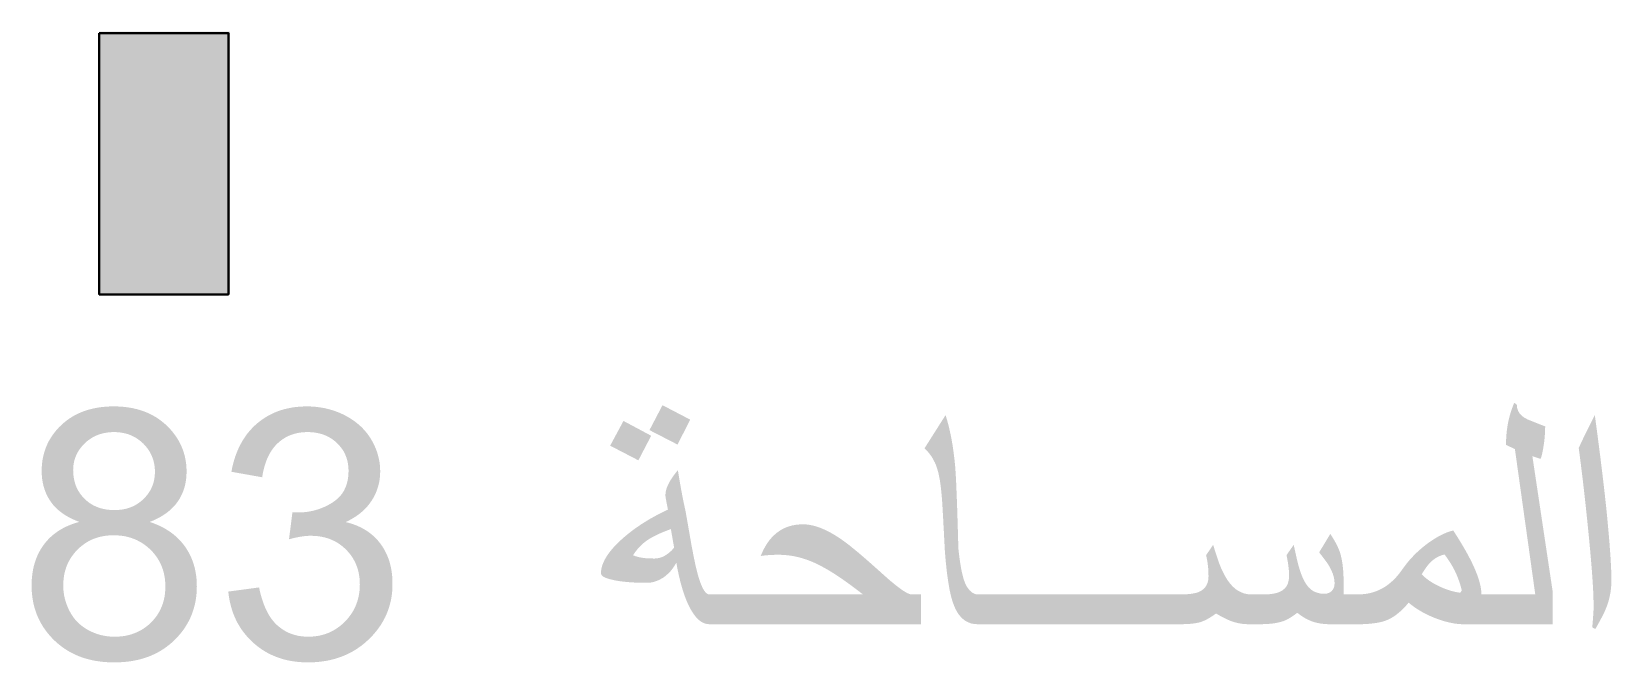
# Model space of a CAD drawing. Header units: metres. Extents: x -24.2 to 51.5, y -28.6 to 30.1.
# Drawn here: x 40.143 to 44.386, y 10.763 to 12.457 of the extents above; entities that cross this region are included whole.
import ezdxf

# ---------------------------------------------------------------- set-up
doc = ezdxf.new("R2010")
doc.units = ezdxf.units.M
for name, color, linetype in [('UF-RED', 1, 'Continuous'), ('UF-SOLID-BLACK', 250, 'Continuous'), ('UF-TEXT-PDF', 6, 'Continuous')]:
    doc.layers.add(name, color=color, linetype=linetype)

msp = doc.modelspace()

# ---------------------------------------------------------------- hatches: boundary and pattern name
at = {"layer": 'UF-SOLID-BLACK', "true_color": 0x000000}
h = msp.add_hatch(color=250, dxfattribs=at)
h.dxf.hatch_style = 1
h.paths.add_polyline_path([(40.3246, 11.7513), (40.3246, 12.457), (40.6755, 12.457), (40.6755, 11.7513)])
at = {"layer": 'UF-TEXT-PDF', "true_color": 0x000000}
for points in [[(44.2279, 10.8658), (44.0009, 10.8658), (44.0009, 10.9457), (44.1815, 10.9457), (44.1268, 11.336), (44.1029, 11.3474), (44.1031, 11.3578), (44.1035, 11.368), (44.1043, 11.378), (44.1054, 11.3877), (44.1067, 11.3973), (44.1084, 11.4066), (44.1104, 11.4158), (44.1127, 11.4248), (44.1153, 11.4338), (44.1182, 11.4427), (44.1214, 11.4516), (44.125, 11.4603), (44.1319, 11.4552), (44.1327, 11.4467), (44.1352, 11.439), (44.1393, 11.4319), (44.1451, 11.4256), (44.1526, 11.4201), (44.1617, 11.4153), (44.1709, 11.4116), (44.1802, 11.4079), (44.1895, 11.4042), (44.1988, 11.4006), (44.2081, 11.3969), (44.208, 11.3877), (44.2075, 11.3782), (44.2068, 11.3685), (44.2058, 11.3585), (44.2044, 11.3482), (44.2025, 11.3361), (44.2004, 11.3256), (44.1982, 11.3168), (44.1957, 11.3096), (44.1737, 11.317), (44.2279, 10.9559)], [(40.6712, 10.9535), (40.7539, 10.9646), (40.7564, 10.9531), (40.7592, 10.9422), (40.7623, 10.9319), (40.7656, 10.9221), (40.7692, 10.9128), (40.7731, 10.9041), (40.7773, 10.8959), (40.7818, 10.8883), (40.7865, 10.8812), (40.7915, 10.8747), (40.7968, 10.8687), (40.8024, 10.8633), (40.8094, 10.8574), (40.8166, 10.8521), (40.8242, 10.8474), (40.8321, 10.8434), (40.8403, 10.84), (40.8488, 10.8372), (40.8576, 10.835), (40.8667, 10.8335), (40.8761, 10.8326), (40.8857, 10.8322), (40.8953, 10.8325), (40.9047, 10.8334), (40.9138, 10.8348), (40.9226, 10.8367), (40.9312, 10.8393), (40.9396, 10.8423), (40.9476, 10.846), (40.9555, 10.8502), (40.9631, 10.855), (40.9704, 10.8603), (40.9775, 10.8662), (40.9843, 10.8726), (40.9907, 10.8795), (40.9966, 10.8866), (41.0019, 10.894), (41.0066, 10.9017), (41.0108, 10.9096), (41.0144, 10.9178), (41.0175, 10.9262), (41.02, 10.935), (41.022, 10.944), (41.0234, 10.9533), (41.0242, 10.9628), (41.0245, 10.9726), (41.0242, 10.9828), (41.0233, 10.9926), (41.0217, 11.0021), (41.0196, 11.0113), (41.0168, 11.0202), (41.0134, 11.0287), (41.0094, 11.0369), (41.0048, 11.0448), (40.9996, 11.0523), (40.9937, 11.0595), (40.9873, 11.0664), (40.9803, 11.0728), (40.9731, 11.0786), (40.9655, 11.0838), (40.9575, 11.0884), (40.9493, 11.0923), (40.9407, 11.0957), (40.9317, 11.0984), (40.9225, 11.1006), (40.9129, 11.1021), (40.9029, 11.103), (40.8926, 11.1033), (40.8845, 11.1031), (40.8757, 11.1023), (40.8663, 11.101), (40.8563, 11.0992), (40.8456, 11.0969), (40.8343, 11.0941), (40.8435, 11.1667), (40.8486, 11.1662), (40.8531, 11.1659), (40.8568, 11.1658), (40.8663, 11.166), (40.8757, 11.1667), (40.8848, 11.1678), (40.8938, 11.1694), (40.9026, 11.1714), (40.9113, 11.1739), (40.9198, 11.1769), (40.9281, 11.1803), (40.9362, 11.1841), (40.9441, 11.1884), (40.9519, 11.1931), (40.9592, 11.1984), (40.9659, 11.2041), (40.9718, 11.2102), (40.9771, 11.2169), (40.9816, 11.2241), (40.9854, 11.2318), (40.9886, 11.2399), (40.991, 11.2486), (40.9928, 11.2577), (40.9938, 11.2673), (40.9942, 11.2774), (40.9938, 11.2872), (40.9927, 11.2967), (40.9908, 11.3058), (40.9881, 11.3144), (40.9847, 11.3227), (40.9805, 11.3307), (40.9755, 11.3382), (40.9698, 11.3453), (40.9634, 11.3521), (40.9563, 11.3583), (40.9488, 11.3638), (40.9409, 11.3686), (40.9325, 11.3726), (40.9237, 11.3759), (40.9144, 11.3784), (40.9047, 11.3803), (40.8945, 11.3814), (40.8839, 11.3817), (40.8744, 11.3814), (40.8653, 11.3805), (40.8564, 11.379), (40.8479, 11.3769), (40.8397, 11.3742), (40.8318, 11.3708), (40.8242, 11.3669), (40.817, 11.3623), (40.8101, 11.3572), (40.8035, 11.3514), (40.7978, 11.3456), (40.7926, 11.3394), (40.7877, 11.3326), (40.7832, 11.3253), (40.779, 11.3176), (40.7753, 11.3093), (40.7719, 11.3005), (40.7689, 11.2913), (40.7663, 11.2815), (40.764, 11.2712), (40.7622, 11.2604), (40.6795, 11.2751), (40.6815, 11.2854), (40.6839, 11.2955), (40.6865, 11.3052), (40.6894, 11.3146), (40.6927, 11.3237), (40.6963, 11.3325), (40.7001, 11.3411), (40.7043, 11.3493), (40.7087, 11.3573), (40.7135, 11.3649), (40.7185, 11.3723), (40.7239, 11.3794), (40.7296, 11.3861), (40.7355, 11.3926), (40.7418, 11.3988), (40.7484, 11.4047), (40.7557, 11.4106), (40.7632, 11.4161), (40.7709, 11.4212), (40.7789, 11.4259), (40.7871, 11.4302), (40.7956, 11.4341), (40.8042, 11.4376), (40.8132, 11.4406), (40.8223, 11.4433), (40.8317, 11.4455), (40.8413, 11.4474), (40.8511, 11.4488), (40.8612, 11.4498), (40.8715, 11.4504), (40.8821, 11.4506), (40.892, 11.4505), (40.9018, 11.4499), (40.9115, 11.4489), (40.921, 11.4475), (40.9304, 11.4458), (40.9396, 11.4436), (40.9487, 11.4411), (40.9576, 11.4382), (40.9664, 11.4349), (40.9751, 11.4312), (40.9836, 11.4271), (40.9927, 11.4222), (41.0013, 11.4169), (41.0095, 11.4114), (41.0172, 11.4054), (41.0246, 11.3992), (41.0314, 11.3926), (41.0379, 11.3856), (41.0439, 11.3783), (41.0495, 11.3707), (41.0546, 11.3627), (41.0593, 11.3545), (41.0634, 11.3462), (41.0671, 11.3378), (41.0703, 11.3293), (41.073, 11.3207), (41.0752, 11.312), (41.077, 11.3032), (41.0782, 11.2942), (41.0789, 11.2852), (41.0792, 11.2761), (41.0789, 11.2665), (41.078, 11.2572), (41.0766, 11.248), (41.0745, 11.239), (41.0719, 11.2302), (41.0688, 11.2216), (41.065, 11.2131), (41.0607, 11.2049), (41.0557, 11.1969), (41.0508, 11.1899), (41.0455, 11.1832), (41.0396, 11.1768), (41.0334, 11.1706), (41.0267, 11.1648), (41.0195, 11.1593), (41.0119, 11.154), (41.0038, 11.1491), (40.9953, 11.1444), (40.9864, 11.1401), (40.9961, 11.1376), (41.0055, 11.1347), (41.0146, 11.1313), (41.0232, 11.1276), (41.0315, 11.1234), (41.0394, 11.1189), (41.047, 11.1139), (41.0542, 11.1085), (41.061, 11.1027), (41.0674, 11.0965), (41.0735, 11.0899), (41.0792, 11.0829), (41.0844, 11.0755), (41.0893, 11.0678), (41.0936, 11.0598), (41.0975, 11.0515), (41.101, 11.0429), (41.104, 11.034), (41.1065, 11.0248), (41.1086, 11.0153), (41.1102, 11.0055), (41.1113, 10.9954), (41.112, 10.9849), (41.1122, 10.9742), (41.112, 10.9645), (41.1115, 10.9549), (41.1105, 10.9456), (41.1091, 10.9363), (41.1073, 10.9273), (41.1051, 10.9184), (41.1025, 10.9097), (41.0995, 10.9011), (41.0962, 10.8927), (41.0924, 10.8845), (41.0882, 10.8764), (41.0837, 10.8685), (41.0787, 10.8608), (41.0733, 10.8533), (41.0676, 10.8459), (41.0614, 10.8386), (41.0549, 10.8316), (41.0479, 10.8247), (41.0411, 10.8184), (41.034, 10.8124), (41.0268, 10.8068), (41.0193, 10.8016), (41.0117, 10.7966), (41.0039, 10.792), (40.9959, 10.7878), (40.9877, 10.7839), (40.9794, 10.7803), (40.9708, 10.7771), (40.9621, 10.7742), (40.9531, 10.7717), (40.944, 10.7695), (40.9347, 10.7676), (40.9252, 10.7661), (40.9155, 10.7649), (40.9056, 10.764), (40.8955, 10.7635), (40.8853, 10.7633), (40.875, 10.7635), (40.8648, 10.7641), (40.8549, 10.765), (40.8452, 10.7663), (40.8357, 10.7679), (40.8264, 10.7699), (40.8174, 10.7723), (40.8085, 10.7751), (40.7998, 10.7782), (40.7914, 10.7817), (40.7831, 10.7855), (40.7751, 10.7897), (40.7673, 10.7943), (40.7596, 10.7993), (40.7522, 10.8046), (40.745, 10.8103), (40.738, 10.8163), (40.7309, 10.823), (40.7242, 10.83), (40.7178, 10.8373), (40.7119, 10.8447), (40.7063, 10.8525), (40.7012, 10.8604), (40.6964, 10.8686), (40.692, 10.8771), (40.6881, 10.8858), (40.6845, 10.8947), (40.6813, 10.9039), (40.6785, 10.9134), (40.6761, 10.923), (40.674, 10.933), (40.6724, 10.9431)], [(41.9118, 11.4151), (41.8778, 11.3482), (41.8024, 11.387), (41.8374, 11.4539)], [(42.7483, 10.8658), (42.684, 10.8658), (42.6753, 10.8663), (42.6671, 10.8678), (42.6595, 10.8704), (42.6523, 10.874), (42.6457, 10.8787), (42.6395, 10.8843), (42.6339, 10.891), (42.6299, 10.8969), (42.6261, 10.9034), (42.6226, 10.9106), (42.6194, 10.9185), (42.6163, 10.927), (42.6136, 10.9362), (42.6111, 10.9461), (42.6088, 10.9567), (42.6073, 10.9648), (42.6059, 10.9732), (42.6045, 10.982), (42.6032, 10.9911), (42.6019, 11.0005), (42.6007, 11.0102), (42.5996, 11.0203), (42.5985, 11.0308), (42.5975, 11.0415), (42.5966, 11.0526), (42.5957, 11.0641), (42.5952, 11.0735), (42.5947, 11.083), (42.5942, 11.0926), (42.5937, 11.1022), (42.5932, 11.1118), (42.5927, 11.1215), (42.5921, 11.1312), (42.5916, 11.141), (42.5911, 11.1508), (42.5905, 11.1606), (42.59, 11.1706), (42.5893, 11.1824), (42.5886, 11.1935), (42.5878, 11.204), (42.587, 11.2139), (42.5861, 11.2231), (42.5852, 11.2317), (42.5842, 11.2396), (42.5832, 11.2468), (42.5822, 11.2534), (42.5801, 11.2643), (42.5778, 11.2743), (42.5752, 11.2836), (42.5723, 11.292), (42.5691, 11.2995), (42.5647, 11.3081), (42.5598, 11.3163), (42.5542, 11.324), (42.5479, 11.3313), (42.5411, 11.3381), (42.5976, 11.4272), (42.6001, 11.4192), (42.6025, 11.411), (42.6048, 11.4026), (42.607, 11.394), (42.609, 11.3851), (42.611, 11.376), (42.6129, 11.3667), (42.6146, 11.3572), (42.6163, 11.3475), (42.6178, 11.3375), (42.6192, 11.3274), (42.6205, 11.317), (42.6218, 11.3063), (42.6229, 11.2955), (42.6233, 11.2911), (42.6237, 11.2862), (42.6241, 11.2808), (42.6245, 11.2749), (42.6249, 11.2686), (42.6253, 11.2617), (42.6257, 11.2544), (42.6261, 11.2465), (42.6265, 11.2382), (42.6268, 11.2293), (42.6272, 11.22), (42.6276, 11.2102), (42.628, 11.1999), (42.6284, 11.1891), (42.6288, 11.1778), (42.6292, 11.166), (42.6296, 11.1537), (42.63, 11.1409), (42.6304, 11.1277), (42.6308, 11.1139), (42.6312, 11.0996), (42.6316, 11.0849), (42.632, 11.0697), (42.6336, 11.0553), (42.6353, 11.0419), (42.6371, 11.0295), (42.639, 11.018), (42.6411, 11.0075), (42.6433, 10.998), (42.6455, 10.9895), (42.648, 10.9819), (42.6505, 10.9753), (42.6532, 10.9697), (42.6559, 10.965), (42.6625, 10.9566), (42.6694, 10.9506), (42.6765, 10.9469), (42.684, 10.9457), (42.7483, 10.9457)], [(44.386, 10.9825), (44.3858, 10.9733), (44.3851, 10.9643), (44.3841, 10.9552), (44.3826, 10.9463), (44.3808, 10.9374), (44.3785, 10.9286), (44.3758, 10.9199), (44.3726, 10.9113), (44.3703, 10.9056), (44.3674, 10.899), (44.3638, 10.8916), (44.3595, 10.8832), (44.3546, 10.874), (44.349, 10.8639), (44.3428, 10.8529), (44.3345, 10.8575), (44.3352, 10.8644), (44.3358, 10.8719), (44.3364, 10.8798), (44.337, 10.8883), (44.3377, 10.8986), (44.3381, 10.9064), (44.3382, 10.9117), (44.3381, 10.9187), (44.338, 10.9261), (44.3378, 10.9339), (44.3376, 10.942), (44.3372, 10.9506), (44.3368, 10.9595), (44.3363, 10.9689), (44.3357, 10.9786), (44.335, 10.9887), (44.3343, 10.9992), (44.3335, 11.0101), (44.3326, 11.0213), (44.3316, 11.033), (44.3306, 11.045), (44.3297, 11.0545), (44.3289, 11.0641), (44.328, 11.0738), (44.3271, 11.0834), (44.3262, 11.0932), (44.3252, 11.1029), (44.3243, 11.1127), (44.3233, 11.1226), (44.3223, 11.1325), (44.3213, 11.1425), (44.3202, 11.1525), (44.3192, 11.1625), (44.3181, 11.1726), (44.317, 11.1828), (44.3159, 11.193), (44.3148, 11.2032), (44.3136, 11.2135), (44.3125, 11.2238), (44.3114, 11.2332), (44.3103, 11.2427), (44.3092, 11.2522), (44.308, 11.2617), (44.3069, 11.2712), (44.3057, 11.2808), (44.3045, 11.2904), (44.3033, 11.3001), (44.302, 11.3098), (44.3008, 11.3195), (44.2995, 11.3292), (44.2982, 11.339), (44.302, 11.3473), (44.306, 11.3558), (44.3101, 11.3645), (44.3145, 11.3736), (44.3191, 11.3829), (44.3238, 11.3922), (44.3283, 11.4013), (44.3328, 11.4101), (44.3371, 11.4188), (44.3414, 11.4272), (44.3424, 11.4201), (44.3434, 11.4126), (44.3445, 11.4047), (44.3456, 11.3965), (44.3467, 11.388), (44.3479, 11.3791), (44.3491, 11.3699), (44.3503, 11.3604), (44.3516, 11.3505), (44.3529, 11.3402), (44.3543, 11.3296), (44.3557, 11.3187), (44.3571, 11.3074), (44.3585, 11.2958), (44.36, 11.2839), (44.3613, 11.2732), (44.3626, 11.2627), (44.3638, 11.2523), (44.365, 11.2421), (44.3662, 11.2319), (44.3673, 11.2219), (44.3685, 11.212), (44.3695, 11.2022), (44.3706, 11.1926), (44.3716, 11.1831), (44.3726, 11.1737), (44.3735, 11.1644), (44.3744, 11.1552), (44.3753, 11.1462), (44.3761, 11.1373), (44.3769, 11.1285), (44.3777, 11.1199), (44.3788, 11.1071), (44.3799, 11.0948), (44.3809, 11.0829), (44.3817, 11.0715), (44.3825, 11.0606), (44.3833, 11.0501), (44.3839, 11.04), (44.3844, 11.0304), (44.3849, 11.0213), (44.3853, 11.0126), (44.3856, 11.0044), (44.3858, 10.9967), (44.3859, 10.9893)], [(41.807, 11.3719), (41.7726, 11.3059), (41.6968, 11.3452), (41.7326, 11.4116)], [(42.5321, 10.8658), (42.0015, 10.8658), (42.0015, 10.9457), (42.3759, 10.9457), (42.3667, 10.9529), (42.3578, 10.9597), (42.3491, 10.9661), (42.3408, 10.9723), (42.3327, 10.9781), (42.325, 10.9837), (42.3175, 10.9888), (42.3104, 10.9937), (42.3035, 10.9983), (42.2969, 11.0025), (42.2881, 11.008), (42.2795, 11.0131), (42.271, 11.0179), (42.2627, 11.0223), (42.2546, 11.0264), (42.2467, 11.0302), (42.2389, 11.0336), (42.2313, 11.0367), (42.2239, 11.0394), (42.2145, 11.0424), (42.2052, 11.0451), (42.1958, 11.0473), (42.1864, 11.0491), (42.177, 11.0505), (42.1675, 11.0515), (42.158, 11.0521), (42.1485, 11.0523), (42.1391, 11.0522), (42.1297, 11.0518), (42.1202, 11.0512), (42.1107, 11.0503), (42.1012, 11.0491), (42.1052, 11.0586), (42.1095, 11.0675), (42.1141, 11.0759), (42.1191, 11.0838), (42.1244, 11.0911), (42.1301, 11.0978), (42.1361, 11.1041), (42.1433, 11.1104), (42.1508, 11.1159), (42.1588, 11.1207), (42.1671, 11.1248), (42.1759, 11.1282), (42.1851, 11.1308), (42.1947, 11.1326), (42.2047, 11.1337), (42.2151, 11.1341), (42.2224, 11.1338), (42.23, 11.133), (42.2377, 11.1316), (42.2456, 11.1297), (42.2537, 11.1273), (42.262, 11.1243), (42.2705, 11.1207), (42.2792, 11.1166), (42.2882, 11.112), (42.2973, 11.1068), (42.3066, 11.101), (42.3161, 11.0948), (42.3259, 11.0879), (42.3306, 11.0844), (42.3357, 11.0805), (42.3413, 11.0761), (42.3472, 11.0713), (42.3536, 11.0661), (42.3604, 11.0605), (42.3676, 11.0545), (42.3751, 11.048), (42.3831, 11.0411), (42.3915, 11.0338), (42.4003, 11.026), (42.4096, 11.0178), (42.4192, 11.0092), (42.4292, 11.0002), (42.44, 10.9906), (42.45, 10.9819), (42.4594, 10.9742), (42.468, 10.9673), (42.4759, 10.9614), (42.483, 10.9564), (42.4895, 10.9524), (42.4952, 10.9492), (42.5003, 10.947), (42.5046, 10.9457), (42.5321, 10.9457)], [(43.6668, 10.8658), (43.6315, 10.8658), (43.6219, 10.866), (43.6128, 10.8667), (43.6041, 10.8678), (43.5959, 10.8694), (43.5882, 10.8714), (43.5809, 10.8738), (43.5726, 10.8773), (43.5646, 10.8813), (43.5569, 10.8859), (43.5495, 10.891), (43.5423, 10.8966), (43.5339, 10.8902), (43.5259, 10.8848), (43.5184, 10.8803), (43.5113, 10.8767), (43.5047, 10.8741), (43.4976, 10.8719), (43.4898, 10.87), (43.4814, 10.8685), (43.4722, 10.8673), (43.4623, 10.8665), (43.4517, 10.866), (43.4403, 10.8658), (43.4105, 10.8658), (43.4009, 10.8662), (43.3914, 10.8673), (43.3818, 10.8691), (43.3722, 10.8717), (43.3627, 10.875), (43.3561, 10.8777), (43.349, 10.881), (43.3413, 10.885), (43.333, 10.8895), (43.3241, 10.8947), (43.3154, 10.8885), (43.307, 10.8832), (43.299, 10.8786), (43.2912, 10.8749), (43.2837, 10.872), (43.2779, 10.8703), (43.2713, 10.869), (43.2637, 10.8678), (43.2552, 10.8669), (43.2457, 10.8663), (43.2353, 10.8659), (43.2239, 10.8658), (43.1353, 10.8658), (43.1353, 10.9457), (43.2239, 10.9457), (43.2358, 10.9459), (43.2464, 10.9464), (43.2559, 10.9473), (43.2642, 10.9486), (43.2713, 10.9502), (43.2772, 10.9522), (43.2854, 10.9563), (43.292, 10.9616), (43.2972, 10.9681), (43.3009, 10.9757), (43.3031, 10.9846), (43.3039, 10.9946), (43.3037, 11.0035), (43.3033, 11.0124), (43.3025, 11.0213), (43.3017, 11.0282), (43.3006, 11.0355), (43.2991, 11.0432), (43.2975, 11.0513), (43.3163, 11.079), (43.3199, 11.0673), (43.3233, 11.0566), (43.3265, 11.0468), (43.3295, 11.038), (43.3323, 11.0301), (43.335, 11.0232), (43.3374, 11.0172), (43.3417, 11.0079), (43.346, 10.9993), (43.3505, 10.9914), (43.3551, 10.9841), (43.3598, 10.9776), (43.3647, 10.9717), (43.3696, 10.9665), (43.3769, 10.9601), (43.3846, 10.955), (43.3928, 10.9509), (43.4014, 10.948), (43.4105, 10.9463), (43.4201, 10.9457), (43.4509, 10.9457), (43.4619, 10.946), (43.4719, 10.9469), (43.4809, 10.9484), (43.4889, 10.9504), (43.4959, 10.9531), (43.5019, 10.9563), (43.5085, 10.9617), (43.5137, 10.9682), (43.5173, 10.9759), (43.5195, 10.9847), (43.5203, 10.9946), (43.5201, 11.004), (43.5195, 11.0132), (43.5184, 11.0223), (43.5171, 11.0314), (43.5154, 11.0411), (43.5134, 11.0513), (43.5327, 11.079), (43.5423, 11.0358), (43.5455, 11.0235), (43.5489, 11.0122), (43.5524, 11.0019), (43.5561, 10.9926), (43.56, 10.9842), (43.564, 10.9769), (43.5683, 10.9705), (43.5727, 10.965), (43.5793, 10.9587), (43.5869, 10.9539), (43.5954, 10.9504), (43.6047, 10.9483), (43.6149, 10.9476), (43.6227, 10.9484), (43.6293, 10.9509), (43.6349, 10.9551), (43.6391, 10.9607), (43.6416, 10.9672), (43.6425, 10.9747), (43.642, 10.9833), (43.6404, 10.9921), (43.6378, 11.0011), (43.6341, 11.0102), (43.6294, 11.0195), (43.6237, 11.0289), (43.621, 11.0325), (43.6164, 11.0387), (43.6098, 11.0474), (43.6011, 11.0588), (43.631, 11.1084), (43.6369, 11.0991), (43.6422, 11.0902), (43.6469, 11.0818), (43.6508, 11.0739), (43.6541, 11.0663), (43.6567, 11.0592), (43.6589, 11.052), (43.6607, 11.0443), (43.6623, 11.0361), (43.6637, 11.0274), (43.6648, 11.0181), (43.6657, 11.0084), (43.6663, 10.9981), (43.6667, 10.9873), (43.6668, 10.9761)], [(42.8624, 10.8658), (42.7126, 10.8658), (42.7126, 10.9457), (42.8624, 10.9457)], [(42.9847, 10.8658), (42.8349, 10.8658), (42.8349, 10.9457), (42.9847, 10.9457)], [(43.0976, 10.8658), (42.9478, 10.8658), (42.9478, 10.9457), (43.0976, 10.9457)], [(43.1635, 10.8658), (43.0137, 10.8658), (43.0137, 10.9457), (43.1635, 10.9457)]]:
    msp.add_hatch(color=250, dxfattribs=at).paths.add_polyline_path(points)
h = msp.add_hatch(color=250, dxfattribs=at)
h.paths.add_polyline_path([(40.2711, 11.1405), (40.2611, 11.1444), (40.2516, 11.1487), (40.2426, 11.1532), (40.2342, 11.1581), (40.2263, 11.1633), (40.2189, 11.1688), (40.2121, 11.1747), (40.2058, 11.1808), (40.2, 11.1873), (40.1948, 11.1941), (40.1896, 11.202), (40.185, 11.2103), (40.181, 11.2189), (40.1777, 11.2278), (40.1749, 11.2371), (40.1728, 11.2467), (40.1712, 11.2566), (40.1703, 11.2669), (40.17, 11.2775), (40.1702, 11.2872), (40.1709, 11.2966), (40.1721, 11.3059), (40.1738, 11.3149), (40.1759, 11.3238), (40.1785, 11.3324), (40.1815, 11.3408), (40.185, 11.349), (40.189, 11.357), (40.1935, 11.3648), (40.1984, 11.3724), (40.2038, 11.3798), (40.2097, 11.387), (40.216, 11.394), (40.2228, 11.4007), (40.2296, 11.4068), (40.2366, 11.4124), (40.2439, 11.4177), (40.2514, 11.4226), (40.2593, 11.427), (40.2674, 11.4311), (40.2757, 11.4348), (40.2844, 11.4382), (40.2933, 11.4411), (40.3025, 11.4436), (40.312, 11.4458), (40.3217, 11.4475), (40.3317, 11.4489), (40.342, 11.4499), (40.3526, 11.4505), (40.3634, 11.4506), (40.3743, 11.4505), (40.3849, 11.4499), (40.3953, 11.4489), (40.4054, 11.4475), (40.4152, 11.4457), (40.4247, 11.4435), (40.434, 11.4409), (40.443, 11.4379), (40.4518, 11.4345), (40.4602, 11.4307), (40.4684, 11.4265), (40.4764, 11.4219), (40.484, 11.4169), (40.4914, 11.4115), (40.4985, 11.4058), (40.5054, 11.3996), (40.5123, 11.3927), (40.5188, 11.3856), (40.5247, 11.3782), (40.5302, 11.3707), (40.5353, 11.3631), (40.5398, 11.3552), (40.5439, 11.3471), (40.5474, 11.3388), (40.5505, 11.3303), (40.5532, 11.3216), (40.5553, 11.3127), (40.557, 11.3036), (40.5582, 11.2944), (40.5589, 11.2849), (40.5591, 11.2752), (40.5588, 11.265), (40.5579, 11.255), (40.5564, 11.2454), (40.5543, 11.2361), (40.5516, 11.227), (40.5482, 11.2183), (40.5443, 11.2099), (40.5397, 11.2017), (40.5346, 11.1939), (40.5294, 11.1871), (40.5237, 11.1807), (40.5175, 11.1746), (40.5108, 11.1688), (40.5036, 11.1633), (40.4959, 11.1581), (40.4877, 11.1532), (40.4789, 11.1487), (40.4697, 11.1444), (40.4599, 11.1405), (40.47, 11.137), (40.4798, 11.1331), (40.4891, 11.1289), (40.498, 11.1243), (40.5064, 11.1193), (40.5145, 11.1141), (40.5222, 11.1085), (40.5294, 11.1025), (40.5363, 11.0962), (40.5427, 11.0895), (40.5487, 11.0825), (40.5543, 11.0752), (40.5595, 11.0676), (40.5642, 11.0597), (40.5685, 11.0516), (40.5723, 11.0432), (40.5757, 11.0346), (40.5786, 11.0258), (40.5811, 11.0167), (40.5831, 11.0073), (40.5847, 10.9978), (40.5858, 10.9879), (40.5865, 10.9779), (40.5867, 10.9676), (40.5865, 10.9575), (40.5859, 10.9476), (40.5848, 10.9379), (40.5833, 10.9284), (40.5814, 10.9191), (40.5791, 10.91), (40.5763, 10.901), (40.5732, 10.8923), (40.5696, 10.8837), (40.5656, 10.8754), (40.5611, 10.8672), (40.5563, 10.8592), (40.551, 10.8514), (40.5453, 10.8439), (40.5391, 10.8364), (40.5326, 10.8292), (40.5256, 10.8222), (40.5191, 10.8162), (40.5123, 10.8105), (40.5053, 10.8051), (40.4982, 10.8), (40.4908, 10.7953), (40.4832, 10.7909), (40.4753, 10.7868), (40.4673, 10.7831), (40.4591, 10.7796), (40.4506, 10.7765), (40.4419, 10.7738), (40.433, 10.7713), (40.4239, 10.7692), (40.4146, 10.7674), (40.4051, 10.7659), (40.3953, 10.7648), (40.3854, 10.764), (40.3752, 10.7635), (40.3648, 10.7633), (40.3544, 10.7635), (40.3442, 10.764), (40.3343, 10.7648), (40.3245, 10.766), (40.315, 10.7674), (40.3057, 10.7692), (40.2966, 10.7714), (40.2877, 10.7738), (40.279, 10.7766), (40.2705, 10.7797), (40.2623, 10.7831), (40.2543, 10.7869), (40.2464, 10.791), (40.2388, 10.7954), (40.2314, 10.8002), (40.2243, 10.8053), (40.2173, 10.8107), (40.2105, 10.8164), (40.204, 10.8224), (40.197, 10.8295), (40.1905, 10.8368), (40.1843, 10.8442), (40.1786, 10.8519), (40.1733, 10.8597), (40.1685, 10.8678), (40.164, 10.8761), (40.16, 10.8845), (40.1564, 10.8932), (40.1533, 10.9021), (40.1505, 10.9112), (40.1482, 10.9204), (40.1463, 10.9299), (40.1448, 10.9396), (40.1437, 10.9495), (40.1431, 10.9596), (40.1429, 10.9699), (40.1431, 10.9807), (40.1438, 10.9912), (40.145, 11.0014), (40.1466, 11.0114), (40.1487, 11.021), (40.1512, 11.0303), (40.1542, 11.0393), (40.1577, 11.0481), (40.1616, 11.0565), (40.166, 11.0647), (40.1709, 11.0725), (40.1762, 11.08), (40.1819, 11.0872), (40.1881, 11.0941), (40.1946, 11.1005), (40.2015, 11.1065), (40.2089, 11.1121), (40.2166, 11.1174), (40.2247, 11.1222), (40.2332, 11.1267), (40.2421, 11.1307), (40.2513, 11.1344), (40.261, 11.1377)])
h.paths.add_polyline_path([(40.2545, 11.2797), (40.2549, 11.2694), (40.2561, 11.2595), (40.258, 11.2501), (40.2606, 11.241), (40.264, 11.2324), (40.2682, 11.2242), (40.2732, 11.2165), (40.2789, 11.2092), (40.2853, 11.2023), (40.2924, 11.196), (40.2999, 11.1904), (40.3079, 11.1856), (40.3163, 11.1815), (40.3252, 11.1782), (40.3345, 11.1756), (40.3443, 11.1737), (40.3546, 11.1726), (40.3653, 11.1722), (40.3757, 11.1726), (40.3856, 11.1737), (40.3952, 11.1755), (40.4043, 11.1781), (40.413, 11.1814), (40.4213, 11.1855), (40.4292, 11.1903), (40.4366, 11.1958), (40.4436, 11.2021), (40.45, 11.2089), (40.4557, 11.216), (40.4606, 11.2234), (40.4647, 11.2312), (40.4681, 11.2394), (40.4708, 11.2478), (40.4726, 11.2566), (40.4738, 11.2657), (40.4741, 11.2752), (40.4738, 11.285), (40.4726, 11.2945), (40.4706, 11.3036), (40.4679, 11.3124), (40.4644, 11.3208), (40.4602, 11.3289), (40.4551, 11.3366), (40.4493, 11.344), (40.4427, 11.351), (40.4355, 11.3574), (40.4279, 11.3631), (40.42, 11.3681), (40.4117, 11.3722), (40.403, 11.3757), (40.3939, 11.3783), (40.3844, 11.3802), (40.3746, 11.3814), (40.3643, 11.3817), (40.354, 11.3814), (40.3441, 11.3802), (40.3346, 11.3784), (40.3255, 11.3758), (40.3167, 11.3725), (40.3084, 11.3684), (40.3005, 11.3635), (40.2929, 11.358), (40.2858, 11.3517), (40.2792, 11.3448), (40.2734, 11.3377), (40.2684, 11.3303), (40.2642, 11.3226), (40.2607, 11.3146), (40.258, 11.3063), (40.2561, 11.2978), (40.2549, 11.2889)])
h.paths.add_polyline_path([(40.2279, 10.9699), (40.2282, 10.9611), (40.2289, 10.9523), (40.2302, 10.9437), (40.2321, 10.9351), (40.2344, 10.9266), (40.2373, 10.9182), (40.2407, 10.9098), (40.2447, 10.9015), (40.2491, 10.8935), (40.2541, 10.8859), (40.2595, 10.8788), (40.2655, 10.8722), (40.272, 10.8661), (40.279, 10.8604), (40.2865, 10.8551), (40.2945, 10.8504), (40.3029, 10.8461), (40.3114, 10.8424), (40.32, 10.8393), (40.3288, 10.8368), (40.3378, 10.8348), (40.347, 10.8334), (40.3563, 10.8325), (40.3657, 10.8322), (40.3755, 10.8325), (40.3849, 10.8333), (40.3941, 10.8346), (40.4029, 10.8365), (40.4115, 10.8389), (40.4198, 10.8418), (40.4278, 10.8452), (40.4356, 10.8492), (40.443, 10.8537), (40.4501, 10.8587), (40.457, 10.8642), (40.4636, 10.8703), (40.4697, 10.8768), (40.4754, 10.8836), (40.4805, 10.8906), (40.485, 10.898), (40.489, 10.9056), (40.4925, 10.9135), (40.4955, 10.9218), (40.4979, 10.9302), (40.4998, 10.939), (40.5011, 10.9481), (40.5019, 10.9575), (40.5022, 10.9671), (40.5019, 10.9769), (40.5011, 10.9864), (40.4997, 10.9956), (40.4978, 11.0046), (40.4953, 11.0132), (40.4922, 11.0216), (40.4886, 11.0296), (40.4845, 11.0374), (40.4798, 11.0449), (40.4746, 11.0521), (40.4688, 11.0591), (40.4624, 11.0657), (40.4557, 11.0719), (40.4486, 11.0776), (40.4413, 11.0828), (40.4337, 11.0874), (40.4258, 11.0914), (40.4177, 11.0949), (40.4093, 11.0979), (40.4006, 11.1004), (40.3916, 11.1023), (40.3823, 11.1036), (40.3728, 11.1044), (40.363, 11.1047), (40.3525, 11.1044), (40.3424, 11.1034), (40.3326, 11.1018), (40.3232, 11.0996), (40.314, 11.0967), (40.3053, 11.0932), (40.2968, 11.0891), (40.2887, 11.0843), (40.2809, 11.0789), (40.2734, 11.0728), (40.2663, 11.0662), (40.2596, 11.059), (40.2536, 11.0515), (40.2482, 11.0437), (40.2434, 11.0356), (40.2393, 11.0272), (40.2358, 11.0184), (40.233, 11.0093), (40.2307, 10.9999), (40.2292, 10.9902), (40.2282, 10.9802)])
h = msp.add_hatch(color=250, dxfattribs=at)
h.paths.add_polyline_path([(42.029, 10.8658), (41.9633, 10.8658), (41.9567, 10.8664), (41.9503, 10.868), (41.9441, 10.8709), (41.938, 10.8748), (41.9321, 10.8799), (41.9264, 10.8861), (41.9208, 10.8935), (41.9153, 10.902), (41.91, 10.9116), (41.9049, 10.9223), (41.9018, 10.9295), (41.8988, 10.9371), (41.8959, 10.945), (41.8932, 10.9532), (41.8905, 10.9617), (41.8879, 10.9707), (41.8854, 10.9799), (41.8831, 10.9895), (41.8808, 10.9994), (41.8786, 11.0097), (41.8765, 11.0203), (41.8746, 11.0312), (41.8698, 11.0229), (41.8646, 11.0153), (41.859, 11.0083), (41.8529, 11.002), (41.8465, 10.9963), (41.8397, 10.9912), (41.8311, 10.9861), (41.8224, 10.9821), (41.8135, 10.9793), (41.8044, 10.9775), (41.7951, 10.977), (41.7836, 10.9771), (41.7725, 10.9773), (41.7618, 10.9778), (41.7516, 10.9784), (41.7419, 10.9792), (41.7325, 10.9801), (41.7236, 10.9813), (41.7151, 10.9826), (41.7071, 10.9841), (41.6945, 10.9871), (41.6846, 10.9904), (41.6776, 10.994), (41.6734, 10.998), (41.672, 11.0022), (41.6724, 11.0095), (41.6737, 11.0169), (41.6758, 11.0244), (41.6788, 11.0321), (41.6826, 11.0399), (41.6873, 11.0479), (41.6928, 11.056), (41.6992, 11.0642), (41.7064, 11.0726), (41.7145, 11.0811), (41.7234, 11.0898), (41.73, 11.0957), (41.7367, 11.1016), (41.7436, 11.1073), (41.7508, 11.113), (41.7581, 11.1186), (41.7656, 11.1241), (41.7734, 11.1294), (41.7813, 11.1347), (41.7895, 11.1399), (41.7978, 11.145), (41.8063, 11.15), (41.8151, 11.1549), (41.824, 11.1597), (41.8332, 11.1645), (41.8425, 11.1691), (41.8521, 11.1736), (41.8512, 11.1774), (41.8499, 11.1838), (41.8482, 11.1929), (41.8465, 11.202), (41.8455, 11.2084), (41.8452, 11.2122), (41.8458, 11.2202), (41.8478, 11.2287), (41.8511, 11.2377), (41.8557, 11.2471), (41.8605, 11.255), (41.8659, 11.263), (41.8719, 11.2711), (41.8787, 11.2793), (41.8803, 11.2698), (41.8818, 11.2605), (41.8834, 11.2513), (41.8849, 11.2421), (41.8865, 11.2331), (41.8881, 11.2241), (41.8898, 11.2152), (41.8915, 11.2062), (41.8934, 11.197), (41.8953, 11.1878), (41.8973, 11.1785), (41.8994, 11.169), (41.9132, 11.09), (41.9154, 11.0773), (41.9177, 11.0653), (41.9199, 11.0539), (41.922, 11.0432), (41.9241, 11.0333), (41.9261, 11.0239), (41.9281, 11.0153), (41.9301, 11.0074), (41.932, 11.0001), (41.9338, 10.9935), (41.9379, 10.9808), (41.9421, 10.9701), (41.9462, 10.9613), (41.9504, 10.9545), (41.9547, 10.9496), (41.9589, 10.9467), (41.9633, 10.9457), (42.029, 10.9457)])
h.paths.add_polyline_path([(41.8686, 11.0712), (41.8599, 11.1212), (41.8488, 11.1171), (41.8384, 11.113), (41.8287, 11.1088), (41.8197, 11.1046), (41.8115, 11.1003), (41.8038, 11.096), (41.7969, 11.0916), (41.7895, 11.0862), (41.7824, 11.0802), (41.7758, 11.0737), (41.7696, 11.0667), (41.7638, 11.0591), (41.7583, 11.0509), (41.7651, 11.0484), (41.7726, 11.0462), (41.7809, 11.0445), (41.7879, 11.0435), (41.7961, 11.0428), (41.8056, 11.0424), (41.8162, 11.0422), (41.8241, 11.0428), (41.8318, 11.0446), (41.8394, 11.0475), (41.8468, 11.0517), (41.8542, 11.057), (41.8615, 11.0635)])
h = msp.add_hatch(color=250, dxfattribs=at)
h.paths.add_polyline_path([(44.0369, 10.8658), (43.9891, 10.8658), (43.9813, 10.866), (43.9732, 10.8666), (43.9649, 10.8677), (43.9564, 10.8692), (43.9476, 10.8712), (43.9385, 10.8735), (43.9293, 10.8763), (43.9197, 10.8796), (43.9109, 10.8829), (43.9023, 10.8865), (43.8939, 10.8903), (43.8858, 10.8943), (43.8778, 10.8986), (43.8701, 10.9032), (43.8625, 10.9079), (43.8552, 10.9129), (43.8481, 10.9182), (43.8412, 10.9237), (43.8345, 10.9158), (43.8278, 10.9086), (43.821, 10.902), (43.8142, 10.8961), (43.8074, 10.8907), (43.8005, 10.886), (43.7937, 10.8819), (43.7867, 10.8784), (43.7802, 10.8758), (43.7731, 10.8734), (43.7654, 10.8714), (43.757, 10.8697), (43.748, 10.8683), (43.7383, 10.8672), (43.7281, 10.8664), (43.7172, 10.8659), (43.7056, 10.8658), (43.634, 10.8658), (43.634, 10.9457), (43.7043, 10.9457), (43.7146, 10.9461), (43.7246, 10.9471), (43.7343, 10.9487), (43.7438, 10.951), (43.7529, 10.954), (43.7618, 10.9576), (43.7704, 10.9619), (43.7787, 10.9669), (43.7858, 10.9719), (43.7927, 10.9774), (43.7995, 10.9835), (43.8061, 10.9901), (43.8124, 10.9973), (43.8186, 11.005), (43.8246, 11.0133), (43.8304, 11.0212), (43.8364, 11.029), (43.8426, 11.0366), (43.8491, 11.0439), (43.8559, 11.0511), (43.8629, 11.058), (43.8702, 11.0647), (43.8777, 11.0712), (43.8855, 11.0775), (43.8935, 11.0836), (43.9026, 11.0899), (43.9115, 11.0957), (43.9203, 11.1008), (43.9288, 11.1054), (43.9372, 11.1093), (43.9453, 11.1127), (43.9533, 11.1154), (43.9611, 11.1176), (43.9667, 11.1089), (43.9722, 11.1003), (43.9774, 11.092), (43.9824, 11.0838), (43.9872, 11.0757), (43.9918, 11.0678), (43.9962, 11.0601), (44.0004, 11.0525), (44.0043, 11.0451), (44.0081, 11.0378), (44.0116, 11.0307), (44.0164, 11.0204), (44.0207, 11.0106), (44.0245, 11.0011), (44.0278, 10.992), (44.0306, 10.9833), (44.0328, 10.975), (44.0346, 10.9671), (44.0359, 10.9596), (44.0366, 10.9525), (44.0369, 10.9457)])
h.paths.add_polyline_path([(43.984, 10.9563), (43.9819, 10.9652), (43.9794, 10.974), (43.9765, 10.9827), (43.9732, 10.9914), (43.9696, 11.0001), (43.9657, 11.0087), (43.962, 11.0159), (43.9579, 11.0232), (43.9534, 11.0306), (43.9485, 11.0381), (43.9433, 11.0456), (43.9376, 11.0532), (43.9291, 11.0506), (43.9211, 11.0473), (43.9137, 11.0431), (43.9068, 11.0382), (43.9004, 11.0326), (43.8962, 11.0282), (43.8918, 11.0227), (43.887, 11.0162), (43.8819, 11.0086), (43.8765, 10.9999), (43.8824, 10.9941), (43.8891, 10.9884), (43.8965, 10.9829), (43.9046, 10.9777), (43.9135, 10.9726), (43.9232, 10.9678), (43.9331, 10.9633), (43.9429, 10.9595), (43.9524, 10.9563), (43.9618, 10.9537), (43.9709, 10.9517), (43.9799, 10.9503)])

# ---------------------------------------------------------------- linework, layer by layer
at = {"layer": 'UF-RED', "lineweight": 40, "true_color": 0xff0000}
msp.add_lwpolyline([(40.3246, 12.453), (40.3246, 11.7513), (40.6715, 11.7513), (40.6715, 12.453)], close=True, dxfattribs=at)

doc.saveas('drawing.dxf')
